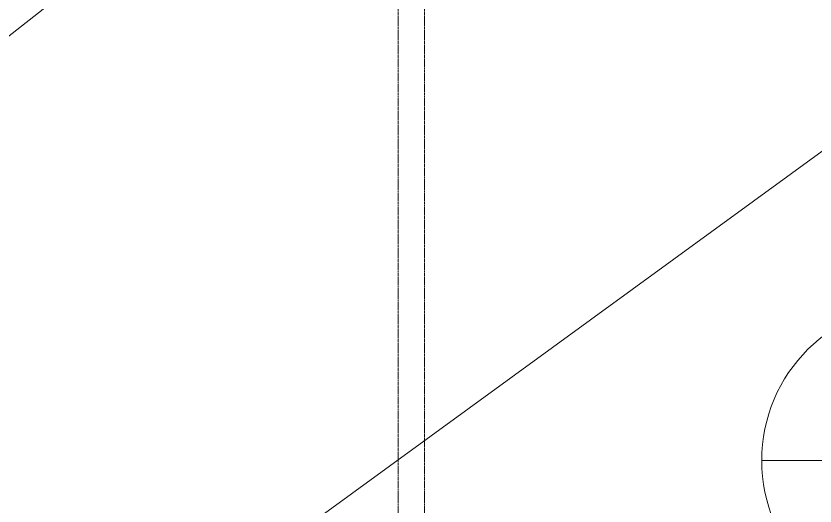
# Model space of a CAD drawing. Header units: inches. Extents: x 21408 to 98131, y -290 to 853.
# Drawn here: x 29364.2 to 29607.7, y 297 to 446.5 of the extents above; entities that cross this region are included whole.
import ezdxf

# ---------------------------------------------------------------- set-up
doc = ezdxf.new("R2010")
doc.units = ezdxf.units.IN
doc.header["$MEASUREMENT"] = 0
doc.linetypes.add('Grid Line 1_2_', pattern=[0.875, 0.5, -0.125, 0.125, -0.125])
for name, color, linetype, lineweight in [('A-ANNO-IDEN', 131, 'Continuous', 9), ('A-ANNO-SYMB', 150, 'Continuous', 9), ('S-GRID', 1, 'Continuous', 9)]:
    doc.layers.add(name, color=color, linetype=linetype, lineweight=lineweight)

# ---------------------------------------------------------------- blocks, each defined once
blk = doc.blocks.new('Section - Callout Head-19020-Building Section - North_South looking East _ Clinic')
at = {"layer": 'A-ANNO-SYMB'}
blk.add_line((22898.15, 310.91), (22994.15, 310.91), dxfattribs=at)
for start, end in [(0, 180), (180, 360)]:
    blk.add_arc((22946.15, 310.91), 48, start, end, dxfattribs=at)

msp = doc.modelspace()

# ---------------------------------------------------------------- linework, layer by layer
at = {"layer": 'A-ANNO-IDEN', "color": 153}
for p, q in [((29091.64, 227.58), (29466.21, 522.47)), ((29348.72, 215.08), (29651.21, 435.43))]:
    msp.add_line(p, q, dxfattribs=at)
at = {"layer": 'S-GRID', "linetype": 'Grid Line 1_2_'}
for p, q in [((29480.65, -273.16), (29480.65, 738.66)), ((29480.65, -273.16), (29480.65, 738.66)), ((29488.65, -273.16), (29488.65, 738.66)), ((29488.65, -273.16), (29488.65, 738.66))]:
    msp.add_line(p, q, dxfattribs=at)

# ---------------------------------------------------------------- block references
at = {"layer": 'A-ANNO-SYMB'}
msp.add_blockref('Section - Callout Head-19020-Building Section - North_South looking East _ Clinic', (6693.34, 0), dxfattribs=at)

doc.saveas('drawing.dxf')
